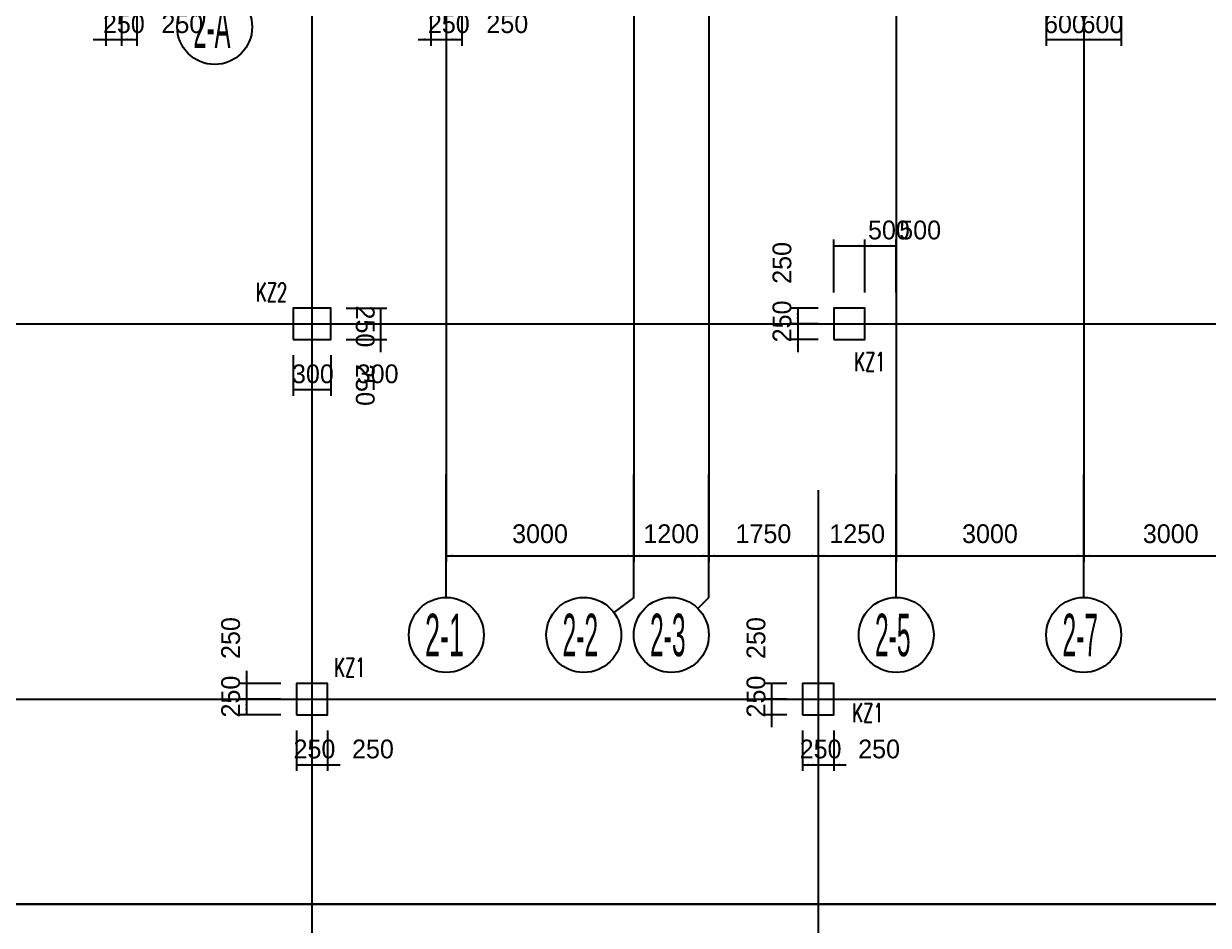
# Model space of a CAD drawing. Extents: x 19107 to 699106, y -67310 to 245688.
# Drawn here: x 534145 to 553102, y 203470 to 217889 of the extents above; entities that cross this region are included whole.
import ezdxf

# ---------------------------------------------------------------- set-up
doc = ezdxf.new("R2010")
doc.units = 0
doc.header["$LTSCALE"] = 100
doc.header["$MEASUREMENT"] = 0
for name, color, linetype in [('DIM', 3, 'Continuous'), ('DOTE', 253, 'Continuous'), ('L-AXIS', 3, 'Continuous'), ('小尺寸', 4, 'Continuous')]:
    doc.layers.add(name, color=color, linetype=linetype)
doc.layers.add('Select Column Frame Position', color=7, linetype='Continuous', lineweight=0)
doc.styles.get("Standard").update_dxf_attribs({"font": 'standard'})
doc.styles.add('汉字', font='汉字')
doc.dimstyles.get("Standard").update_dxf_attribs({"dimtxt": 300, "dimasz": 100, "dimexe": 100, "dimexo": 250, "dimgap": 100, "dimtad": 0, "dimtoh": 1, "dimdec": 0, "dimdsep": 46, "dimcen": 0.09, "dimclrt": 7, "dimadec": 0, "dimazin": 0, "dimtfac": 1, "dimtdec": 4, "dimtofl": 0, "dimtmove": 0, "dimatfit": 3, "dimfxl": 1, "dimtolj": 1, "dimtzin": 0, "dimarcsym": 0})

# ---------------------------------------------------------------- blocks, each defined once
blk = doc.blocks.new('_AXISO')
blk.add_circle((0, 0), 0.5)
blk = doc.blocks.new('*D4583')
at = {"layer": 'L-AXIS', "color": 0, "linetype": 'ByBlock', "lineweight": -2}
for p, q in [((546858, 210429), (546858, 209281)), ((548108, 210429), (548108, 209281)), ((546858, 209381), (548108, 209381))]:
    blk.add_line(p, q, dxfattribs=at)
for points in [[(546858, 209381), (546958, 209398), (546958, 209364)], [(548108, 209381), (548008, 209364), (548008, 209398)]]:
    blk.add_solid(points, dxfattribs=at)
at = {"layer": 'L-AXIS', "color": 7, "linetype": 'Continuous', "lineweight": -2, "insert": (547483, 209731), "char_height": 300, "width": 690, "attachment_point": 5, "style": '汉字'}
blk.add_mtext('1250', dxfattribs=at)
blk = doc.blocks.new('*D2517')
at = {"layer": 'L-AXIS', "color": 0, "linetype": 'ByBlock', "lineweight": -2}
for p, q in [((540908, 210429), (540908, 209281)), ((543908, 210429), (543908, 209281)), ((540908, 209381), (543908, 209381))]:
    blk.add_line(p, q, dxfattribs=at)
for points in [[(540908, 209381), (541008, 209398), (541008, 209364)], [(543908, 209381), (543808, 209364), (543808, 209398)]]:
    blk.add_solid(points, dxfattribs=at)
at = {"layer": 'L-AXIS', "color": 7, "linetype": 'Continuous', "lineweight": -2, "insert": (542408, 209731), "char_height": 300, "width": 780, "attachment_point": 5, "style": '汉字'}
blk.add_mtext('3000', dxfattribs=at)
blk = doc.blocks.new('*D2844')
at = {"layer": 'L-AXIS', "color": 0, "linetype": 'ByBlock', "lineweight": -2}
for p, q in [((545108, 210429), (545108, 209281)), ((546858, 210429), (546858, 209281)), ((545108, 209381), (546858, 209381))]:
    blk.add_line(p, q, dxfattribs=at)
for points in [[(545108, 209381), (545208, 209398), (545208, 209364)], [(546858, 209381), (546758, 209364), (546758, 209398)]]:
    blk.add_solid(points, dxfattribs=at)
at = {"layer": 'L-AXIS', "color": 7, "linetype": 'Continuous', "lineweight": -2, "insert": (545983, 209731), "char_height": 300, "width": 690, "attachment_point": 5, "style": '汉字'}
blk.add_mtext('1750', dxfattribs=at)
blk = doc.blocks.new('*D3180')
at = {"layer": 'L-AXIS', "color": 0, "linetype": 'ByBlock', "lineweight": -2}
for p, q in [((543908, 210429), (543908, 209281)), ((545108, 210429), (545108, 209281)), ((543908, 209381), (545108, 209381))]:
    blk.add_line(p, q, dxfattribs=at)
for points in [[(543908, 209381), (544008, 209398), (544008, 209364)], [(545108, 209381), (545008, 209364), (545008, 209398)]]:
    blk.add_solid(points, dxfattribs=at)
at = {"layer": 'L-AXIS', "color": 7, "linetype": 'Continuous', "lineweight": -2, "insert": (544508, 209731), "char_height": 300, "width": 690, "attachment_point": 5, "style": '汉字'}
blk.add_mtext('1200', dxfattribs=at)
blk = doc.blocks.new('*D3507')
at = {"layer": 'L-AXIS', "color": 0, "linetype": 'ByBlock', "lineweight": -2}
for p, q in [((551108, 210429), (551108, 209281)), ((554108, 210429), (554108, 209281)), ((551108, 209381), (554108, 209381))]:
    blk.add_line(p, q, dxfattribs=at)
for points in [[(551108, 209381), (551208, 209398), (551208, 209364)], [(554108, 209381), (554008, 209364), (554008, 209398)]]:
    blk.add_solid(points, dxfattribs=at)
at = {"layer": 'L-AXIS', "color": 7, "linetype": 'Continuous', "lineweight": -2, "insert": (552501, 209731), "char_height": 300, "width": 780, "attachment_point": 5, "style": '汉字'}
blk.add_mtext('3000', dxfattribs=at)
blk = doc.blocks.new('*D1208')
at = {"layer": 'L-AXIS', "color": 0, "linetype": 'ByBlock', "lineweight": -2}
for p, q in [((548108, 210429), (548108, 209281)), ((551108, 210429), (551108, 209281)), ((548108, 209381), (551108, 209381))]:
    blk.add_line(p, q, dxfattribs=at)
for points in [[(548108, 209381), (548208, 209398), (548208, 209364)], [(551108, 209381), (551008, 209364), (551008, 209398)]]:
    blk.add_solid(points, dxfattribs=at)
at = {"layer": 'L-AXIS', "color": 7, "linetype": 'Continuous', "lineweight": -2, "insert": (549608, 209731), "char_height": 300, "width": 780, "attachment_point": 5, "style": '汉字'}
blk.add_mtext('3000', dxfattribs=at)
blk = doc.blocks.new('*D71')
at = {"layer": '小尺寸', "color": 0, "linetype": 'ByBlock', "lineweight": -2}
for p, q in [((550508, 218187), (550508, 217537)), ((551108, 218187), (551108, 217537)), ((550508, 217637), (551108, 217637))]:
    blk.add_line(p, q, dxfattribs=at)
for points in [[(550508, 217637), (550608, 217654), (550608, 217620)], [(551108, 217637), (551008, 217620), (551008, 217654)]]:
    blk.add_solid(points, dxfattribs=at)
at = {"layer": '小尺寸', "color": 7, "linetype": 'Continuous', "lineweight": -2, "insert": (550808, 217887), "char_height": 300, "width": 556.67, "attachment_point": 5, "style": '汉字'}
blk.add_mtext('600', dxfattribs=at)
blk = doc.blocks.new('*D432')
at = {"layer": '小尺寸', "color": 0, "linetype": 'ByBlock', "lineweight": -2}
for p, q in [((551108, 218187), (551108, 217537)), ((551708, 218187), (551708, 217537)), ((551108, 217637), (551708, 217637))]:
    blk.add_line(p, q, dxfattribs=at)
for points in [[(551108, 217637), (551208, 217654), (551208, 217620)], [(551708, 217637), (551608, 217620), (551608, 217654)]]:
    blk.add_solid(points, dxfattribs=at)
at = {"layer": '小尺寸', "color": 7, "linetype": 'Continuous', "lineweight": -2, "insert": (551408, 217887), "char_height": 300, "width": 556.67, "attachment_point": 5, "style": '汉字'}
blk.add_mtext('600', dxfattribs=at)
blk = doc.blocks.new('*D1849')
at = {"layer": 'DIM', "color": 0, "linetype": 'ByBlock', "lineweight": -2}
for p, q in [((540658, 218188), (540658, 217538)), ((540908, 218188), (540908, 217538)), ((540458, 217638), (541108, 217638))]:
    blk.add_line(p, q, dxfattribs=at)
for points in [[(540658, 217638), (540558, 217621), (540558, 217655)], [(540908, 217638), (541008, 217655), (541008, 217621)]]:
    blk.add_solid(points, dxfattribs=at)
at = {"layer": 'DIM', "color": 7, "linetype": 'Continuous', "lineweight": -2, "insert": (540948, 217888), "char_height": 300, "width": 566.67, "attachment_point": 5, "style": '汉字'}
blk.add_mtext('250', dxfattribs=at)
blk = doc.blocks.new('*D2172')
at = {"layer": 'DIM', "color": 0, "linetype": 'ByBlock', "lineweight": -2}
for p, q in [((540908, 218188), (540908, 217538)), ((541158, 218188), (541158, 217538)), ((540908, 217638), (541158, 217638))]:
    blk.add_line(p, q, dxfattribs=at)
for points in [[(540908, 217638), (541008, 217655), (541008, 217621)], [(541158, 217638), (541058, 217621), (541058, 217655)]]:
    blk.add_solid(points, dxfattribs=at)
at = {"layer": 'DIM', "color": 7, "linetype": 'Continuous', "lineweight": -2, "insert": (541884, 217888), "char_height": 300, "width": 566.67, "attachment_point": 5, "style": '汉字'}
blk.add_mtext('250', dxfattribs=at)
blk = doc.blocks.new('*D4392')
at = {"layer": 'DIM', "color": 0, "linetype": 'ByBlock', "lineweight": -2}
for p, q in [((547108, 213588), (547108, 214438)), ((547608, 213588), (547608, 214438)), ((547108, 214338), (547608, 214338))]:
    blk.add_line(p, q, dxfattribs=at)
for points in [[(547108, 214338), (547208, 214355), (547208, 214321)], [(547608, 214338), (547508, 214321), (547508, 214355)]]:
    blk.add_solid(points, dxfattribs=at)
at = {"layer": 'DIM', "color": 7, "linetype": 'Continuous', "lineweight": -2, "insert": (547991, 214588), "char_height": 300, "width": 566.67, "attachment_point": 5, "style": '汉字'}
blk.add_mtext('500', dxfattribs=at)
blk = doc.blocks.new('*D2081')
at = {"layer": 'DIM', "color": 0, "linetype": 'ByBlock', "lineweight": -2}
for p, q in [((546858, 213338), (546431, 213338)), ((546531, 213338), (546531, 213088)), ((546858, 213088), (546431, 213088))]:
    blk.add_line(p, q, dxfattribs=at)
for points in [[(546531, 213338), (546548, 213238), (546514, 213238)], [(546531, 213088), (546514, 213188), (546548, 213188)]]:
    blk.add_solid(points, dxfattribs=at)
at = {"layer": 'DIM', "color": 7, "linetype": 'Continuous', "lineweight": -2, "insert": (546281, 214064), "char_height": 300, "width": 566.67, "attachment_point": 5, "rotation": 90, "style": '汉字'}
blk.add_mtext('250', dxfattribs=at)
blk = doc.blocks.new('*D2410')
at = {"layer": 'DIM', "color": 0, "linetype": 'ByBlock', "lineweight": -2}
for p, q in [((546531, 213288), (546531, 212638)), ((546858, 213088), (546431, 213088)), ((546858, 212838), (546431, 212838))]:
    blk.add_line(p, q, dxfattribs=at)
for points in [[(546531, 213088), (546514, 213188), (546548, 213188)], [(546531, 212838), (546548, 212738), (546514, 212738)]]:
    blk.add_solid(points, dxfattribs=at)
at = {"layer": 'DIM', "color": 7, "linetype": 'Continuous', "lineweight": -2, "insert": (546281, 213128), "char_height": 300, "width": 566.67, "attachment_point": 5, "rotation": 90, "style": '汉字'}
blk.add_mtext('250', dxfattribs=at)
blk = doc.blocks.new('*D4258')
at = {"layer": 'DIM', "color": 0, "linetype": 'ByBlock', "lineweight": -2}
for p, q in [((535458, 218188), (535458, 217538)), ((535708, 218188), (535708, 217538)), ((535258, 217638), (535908, 217638))]:
    blk.add_line(p, q, dxfattribs=at)
for points in [[(535458, 217638), (535358, 217621), (535358, 217655)], [(535708, 217638), (535808, 217655), (535808, 217621)]]:
    blk.add_solid(points, dxfattribs=at)
at = {"layer": 'DIM', "color": 7, "linetype": 'Continuous', "lineweight": -2, "insert": (535748, 217888), "char_height": 300, "width": 566.67, "attachment_point": 5, "style": '汉字'}
blk.add_mtext('250', dxfattribs=at)
blk = doc.blocks.new('*D4580')
at = {"layer": 'DIM', "color": 0, "linetype": 'ByBlock', "lineweight": -2}
for p, q in [((535708, 218188), (535708, 217538)), ((535958, 218188), (535958, 217538)), ((535708, 217638), (535958, 217638))]:
    blk.add_line(p, q, dxfattribs=at)
for points in [[(535708, 217638), (535808, 217655), (535808, 217621)], [(535958, 217638), (535858, 217621), (535858, 217655)]]:
    blk.add_solid(points, dxfattribs=at)
at = {"layer": 'DIM', "color": 7, "linetype": 'Continuous', "lineweight": -2, "insert": (536684, 217888), "char_height": 300, "width": 566.67, "attachment_point": 5, "style": '汉字'}
blk.add_mtext('250', dxfattribs=at)
blk = doc.blocks.new('*D1057')
at = {"layer": 'DIM', "color": 0, "linetype": 'ByBlock', "lineweight": -2}
for p, q in [((538458, 212588), (538458, 211938)), ((538758, 212588), (538758, 211938)), ((538458, 212038), (538758, 212038))]:
    blk.add_line(p, q, dxfattribs=at)
for points in [[(538458, 212038), (538558, 212055), (538558, 212021)], [(538758, 212038), (538658, 212021), (538658, 212055)]]:
    blk.add_solid(points, dxfattribs=at)
at = {"layer": 'DIM', "color": 7, "linetype": 'Continuous', "lineweight": -2, "insert": (538773, 212288), "char_height": 300, "width": 566.67, "attachment_point": 5, "style": '汉字'}
blk.add_mtext('300', dxfattribs=at)
blk = doc.blocks.new('*D1418')
at = {"layer": 'DIM', "color": 0, "linetype": 'ByBlock', "lineweight": -2}
for p, q in [((538758, 212588), (538758, 211938)), ((539058, 212588), (539058, 211938)), ((538758, 212038), (539058, 212038))]:
    blk.add_line(p, q, dxfattribs=at)
for points in [[(538758, 212038), (538858, 212055), (538858, 212021)], [(539058, 212038), (538958, 212021), (538958, 212055)]]:
    blk.add_solid(points, dxfattribs=at)
at = {"layer": 'DIM', "color": 7, "linetype": 'Continuous', "lineweight": -2, "insert": (539809, 212288), "char_height": 300, "width": 566.67, "attachment_point": 5, "style": '汉字'}
blk.add_mtext('300', dxfattribs=at)
blk = doc.blocks.new('*D1740')
at = {"layer": 'DIM', "color": 0, "linetype": 'ByBlock', "lineweight": -2}
for p, q in [((539858, 212638), (539858, 213288)), ((539308, 213088), (539958, 213088)), ((539308, 212838), (539958, 212838))]:
    blk.add_line(p, q, dxfattribs=at)
for points in [[(539858, 213088), (539841, 213188), (539875, 213188)], [(539858, 212838), (539875, 212738), (539841, 212738)]]:
    blk.add_solid(points, dxfattribs=at)
at = {"layer": 'DIM', "color": 7, "linetype": 'Continuous', "lineweight": -2, "insert": (539608, 212112), "char_height": 300, "width": 566.67, "attachment_point": 5, "rotation": 270, "style": '汉字'}
blk.add_mtext('250', dxfattribs=at)
blk = doc.blocks.new('*D2097')
at = {"layer": 'DIM', "color": 0, "linetype": 'ByBlock', "lineweight": -2}
for p, q in [((539308, 213338), (539958, 213338)), ((539858, 213088), (539858, 213338)), ((539308, 213088), (539958, 213088))]:
    blk.add_line(p, q, dxfattribs=at)
for points in [[(539858, 213338), (539875, 213238), (539841, 213238)], [(539858, 213088), (539841, 213188), (539875, 213188)]]:
    blk.add_solid(points, dxfattribs=at)
at = {"layer": 'DIM', "color": 7, "linetype": 'Continuous', "lineweight": -2, "insert": (539608, 213048), "char_height": 300, "width": 566.67, "attachment_point": 5, "rotation": 270, "style": '汉字'}
blk.add_mtext('250', dxfattribs=at)
blk = doc.blocks.new('*D2979')
at = {"layer": 'DIM', "color": 0, "linetype": 'ByBlock', "lineweight": -2}
for p, q in [((537708, 207538), (537708, 206888)), ((538258, 207338), (537608, 207338)), ((538258, 207088), (537608, 207088))]:
    blk.add_line(p, q, dxfattribs=at)
for points in [[(537708, 207338), (537691, 207438), (537725, 207438)], [(537708, 207088), (537725, 206988), (537691, 206988)]]:
    blk.add_solid(points, dxfattribs=at)
at = {"layer": 'DIM', "color": 7, "linetype": 'Continuous', "lineweight": -2, "insert": (537458, 208064), "char_height": 300, "width": 566.67, "attachment_point": 5, "rotation": 90, "style": '汉字'}
blk.add_mtext('250', dxfattribs=at)
blk = doc.blocks.new('*D3295')
at = {"layer": 'DIM', "color": 0, "linetype": 'ByBlock', "lineweight": -2}
for p, q in [((538258, 207088), (537608, 207088)), ((537708, 207088), (537708, 206838)), ((538258, 206838), (537608, 206838))]:
    blk.add_line(p, q, dxfattribs=at)
for points in [[(537708, 207088), (537725, 206988), (537691, 206988)], [(537708, 206838), (537691, 206938), (537725, 206938)]]:
    blk.add_solid(points, dxfattribs=at)
at = {"layer": 'DIM', "color": 7, "linetype": 'Continuous', "lineweight": -2, "insert": (537458, 207128), "char_height": 300, "width": 566.67, "attachment_point": 5, "rotation": 90, "style": '汉字'}
blk.add_mtext('250', dxfattribs=at)
blk = doc.blocks.new('*D3328')
at = {"layer": 'DIM', "color": 0, "linetype": 'ByBlock', "lineweight": -2}
for p, q in [((538508, 206588), (538508, 205938)), ((538758, 206588), (538758, 205938)), ((538508, 206038), (538758, 206038))]:
    blk.add_line(p, q, dxfattribs=at)
for points in [[(538508, 206038), (538608, 206055), (538608, 206021)], [(538758, 206038), (538658, 206021), (538658, 206055)]]:
    blk.add_solid(points, dxfattribs=at)
at = {"layer": 'DIM', "color": 7, "linetype": 'Continuous', "lineweight": -2, "insert": (538798, 206288), "char_height": 300, "width": 566.67, "attachment_point": 5, "style": '汉字'}
blk.add_mtext('250', dxfattribs=at)
blk = doc.blocks.new('*D933')
at = {"layer": 'DIM', "color": 0, "linetype": 'ByBlock', "lineweight": -2}
for p, q in [((538758, 206588), (538758, 205938)), ((539008, 206588), (539008, 205938)), ((538558, 206038), (539208, 206038))]:
    blk.add_line(p, q, dxfattribs=at)
for points in [[(538758, 206038), (538658, 206021), (538658, 206055)], [(539008, 206038), (539108, 206055), (539108, 206021)]]:
    blk.add_solid(points, dxfattribs=at)
at = {"layer": 'DIM', "color": 7, "linetype": 'Continuous', "lineweight": -2, "insert": (539734, 206288), "char_height": 300, "width": 566.67, "attachment_point": 5, "style": '汉字'}
blk.add_mtext('250', dxfattribs=at)
blk = doc.blocks.new('*D1302')
at = {"layer": 'DIM', "color": 0, "linetype": 'ByBlock', "lineweight": -2}
for p, q in [((546608, 206588), (546608, 205938)), ((546858, 206588), (546858, 205938)), ((546608, 206038), (546858, 206038))]:
    blk.add_line(p, q, dxfattribs=at)
for points in [[(546608, 206038), (546708, 206055), (546708, 206021)], [(546858, 206038), (546758, 206021), (546758, 206055)]]:
    blk.add_solid(points, dxfattribs=at)
at = {"layer": 'DIM', "color": 7, "linetype": 'Continuous', "lineweight": -2, "insert": (546898, 206288), "char_height": 300, "width": 566.67, "attachment_point": 5, "style": '汉字'}
blk.add_mtext('250', dxfattribs=at)
blk = doc.blocks.new('*D1614')
at = {"layer": 'DIM', "color": 0, "linetype": 'ByBlock', "lineweight": -2}
for p, q in [((546858, 206588), (546858, 205938)), ((547108, 206588), (547108, 205938)), ((546658, 206038), (547308, 206038))]:
    blk.add_line(p, q, dxfattribs=at)
for points in [[(546858, 206038), (546758, 206021), (546758, 206055)], [(547108, 206038), (547208, 206055), (547208, 206021)]]:
    blk.add_solid(points, dxfattribs=at)
at = {"layer": 'DIM', "color": 7, "linetype": 'Continuous', "lineweight": -2, "insert": (547834, 206288), "char_height": 300, "width": 566.67, "attachment_point": 5, "style": '汉字'}
blk.add_mtext('250', dxfattribs=at)
blk = doc.blocks.new('*D1986')
at = {"layer": 'DIM', "color": 0, "linetype": 'ByBlock', "lineweight": -2}
for p, q in [((546115, 206638), (546115, 207288)), ((546358, 207088), (546015, 207088)), ((546358, 206838), (546015, 206838))]:
    blk.add_line(p, q, dxfattribs=at)
for points in [[(546115, 207088), (546099, 207188), (546132, 207188)], [(546115, 206838), (546132, 206738), (546099, 206738)]]:
    blk.add_solid(points, dxfattribs=at)
at = {"layer": 'DIM', "color": 7, "linetype": 'Continuous', "lineweight": -2, "insert": (545865, 207128), "char_height": 300, "width": 566.67, "attachment_point": 5, "rotation": 90, "style": '汉字'}
blk.add_mtext('250', dxfattribs=at)
blk = doc.blocks.new('*D4961')
at = {"layer": 'DIM', "color": 0, "linetype": 'ByBlock', "lineweight": -2}
for p, q in [((546358, 207338), (546015, 207338)), ((546115, 207088), (546115, 207338)), ((546358, 207088), (546015, 207088))]:
    blk.add_line(p, q, dxfattribs=at)
for points in [[(546115, 207338), (546132, 207238), (546099, 207238)], [(546115, 207088), (546099, 207188), (546132, 207188)]]:
    blk.add_solid(points, dxfattribs=at)
at = {"layer": 'DIM', "color": 7, "linetype": 'Continuous', "lineweight": -2, "insert": (545865, 208064), "char_height": 300, "width": 566.67, "attachment_point": 5, "rotation": 90, "style": '汉字'}
blk.add_mtext('250', dxfattribs=at)
blk = doc.blocks.new('*D4084')
at = {"layer": 'DIM', "color": 0, "linetype": 'ByBlock', "lineweight": -2}
for p, q in [((547608, 213588), (547608, 214438)), ((548108, 213588), (548108, 214438)), ((547608, 214338), (548108, 214338))]:
    blk.add_line(p, q, dxfattribs=at)
for points in [[(547608, 214338), (547708, 214355), (547708, 214321)], [(548108, 214338), (548008, 214321), (548008, 214355)]]:
    blk.add_solid(points, dxfattribs=at)
at = {"layer": 'DIM', "color": 7, "linetype": 'Continuous', "lineweight": -2, "insert": (548491, 214588), "char_height": 300, "width": 566.67, "attachment_point": 5, "style": '汉字'}
blk.add_mtext('500', dxfattribs=at)
blk = doc.blocks.new('后浇带现场')
at = {"color": 6, "lineweight": 30}
blk.add_lwpolyline([(715456, 762040), (715456, 738130), (710856, 738130), (710856, 730849), (774707, 730849), (774707, 772730)], dxfattribs=at)

msp = doc.modelspace()

# ---------------------------------------------------------------- linework, layer by layer
at = {"layer": 'DOTE'}
for p, q in [((538758.1, 238913.1), (538758.1, 94087.9)), ((540908.1, 234260.7), (540908.1, 210429.3)), ((543908.1, 227437.9), (543908.1, 210429.3)), ((551108.1, 227437.9), (551108.1, 210429.3)), ((545108.1, 223037.9), (545108.1, 210429.3)), ((548108.1, 223037.9), (548108.1, 210429.3)), ((488717.2, 213087.9), (664518.6, 213087.9)), ((546858.1, 210429.3), (546858.1, 94087.9)), ((488958, 207087.9), (664518.6, 207087.9))]:
    msp.add_line(p, q, dxfattribs=at)
at = {"layer": 'L-AXIS'}
for p, q in [((540908.1, 208713.7), (540908.1, 210679.3)), ((543908.1, 208713.7), (543908.1, 210679.3)), ((545108.1, 208713.7), (545108.1, 210679.3)), ((548108.1, 208713.7), (548108.1, 210679.3)), ((551108.1, 208713.7), (551108.1, 210679.3)), ((543908.1, 208713.7), (543588.1, 208473.7)), ((545108.1, 208713.7), (544932.3, 208538))]:
    msp.add_line(p, q, dxfattribs=at)
at = {"layer": 'Select Column Frame Position', "color": 7, "linetype": 'Continuous', "lineweight": -3}
for points in [[(538458.1, 212837.9), (539058.1, 212837.9), (539058.1, 213337.9), (538458.1, 213337.9), (538458.1, 212837.9)], [(547108.1, 212837.9), (547608.1, 212837.9), (547608.1, 213337.9), (547108.1, 213337.9), (547108.1, 212837.9)], [(538508.1, 206837.9), (539008.1, 206837.9), (539008.1, 207337.9), (538508.1, 207337.9), (538508.1, 206837.9)], [(546608.1, 206837.9), (547108.1, 206837.9), (547108.1, 207337.9), (546608.1, 207337.9), (546608.1, 206837.9)]]:
    msp.add_lwpolyline(points, dxfattribs=at)

# ---------------------------------------------------------------- block references
at = {"color": 3, "lineweight": 30}
msp.add_blockref('后浇带现场', (-182998.7, -527042.1), dxfattribs=at)
at = {"layer": 'L-AXIS'}
ref = msp.add_blockref('_AXISO', (537200.8, 217837.9), dxfattribs=dict(at, xscale=1199.999999999997, yscale=1200, rotation=359.9996457873818))
ref.add_attrib('A', '2-A', (536861.4, 217498.5), dxfattribs={"height": 678.82, "style": '汉字', "width": 0.419355})
ref = msp.add_blockref('_AXISO', (540908.1, 208113.7), dxfattribs=dict(at, xscale=1199.999999999997, yscale=1200, rotation=359.9996457873818))
ref.add_attrib('A', '2-1', (540568.7, 207774.3), dxfattribs={"height": 678.82, "style": '汉字', "width": 0.472727})
ref = msp.add_blockref('_AXISO', (543108.1, 208113.7), dxfattribs=dict(at, xscale=1199.999999999997, yscale=1200, rotation=359.9996457873818))
ref.add_attrib('A', '2-2', (542768.7, 207774.3), dxfattribs={"height": 678.82, "style": '汉字', "width": 0.433333})
ref = msp.add_blockref('_AXISO', (544508.1, 208113.7), dxfattribs=dict(at, xscale=1199.999999999997, yscale=1200, rotation=359.9996457873818))
ref.add_attrib('A', '2-3', (544168.7, 207774.3), dxfattribs={"height": 678.82, "style": '汉字', "width": 0.433333})
ref = msp.add_blockref('_AXISO', (548108.1, 208113.7), dxfattribs=dict(at, xscale=1199.999999999997, yscale=1200, rotation=359.9996457873818))
ref.add_attrib('A', '2-5', (547768.7, 207774.3), dxfattribs={"height": 678.82, "style": '汉字', "width": 0.433333})
ref = msp.add_blockref('_AXISO', (551108.1, 208113.7), dxfattribs=dict(at, xscale=1199.999999999997, yscale=1200, rotation=359.9996457873818))
ref.add_attrib('A', '2-7', (550768.7, 207774.3), dxfattribs={"height": 678.82, "style": '汉字', "width": 0.433333})

# ---------------------------------------------------------------- texts
at = {"color": 200, "linetype": 'Continuous', "lineweight": -3, "width": 0.7}
for s, p in [('KZ2', (537861.2, 213444)), ('KZ1', (547435.6, 212332.8)), ('KZ1', (539114.1, 207444)), ('KZ1', (547404.4, 206716.7))]:
    msp.add_text(s, height=300, dxfattribs=at).set_placement(p)

# ---------------------------------------------------------------- dimensions: what is measured, and where the dimension line sits
at = {"layer": 'DIM', "color": 200}
for p1, p2, distance, picture, middle in [((535458.1, 218437.9), (535708.1, 218437.9), -800, '*D4258', (535240, 217887.9)), ((535708.1, 218437.9), (535958.1, 218437.9), -800, '*D4580', (536176.1, 217887.9)), ((540658.1, 218437.9), (540908.1, 218437.9), -800, '*D1849', (540440, 217887.9)), ((540908.1, 218437.9), (541158.1, 218437.9), -800, '*D2172', (541376.1, 217887.9)), ((539058.1, 213087.9), (539058.1, 213337.9), -800, '*D2097', (539608.1, 213556)), ((539058.1, 212837.9), (539058.1, 213087.9), -800, '*D1740', (539608.1, 212619.9)), ((538458.1, 212837.9), (538758.1, 212837.9), -800, '*D1057', (538240, 212287.9)), ((538758.1, 212837.9), (539058.1, 212837.9), -800, '*D1418', (539276.1, 212287.9)), ((538508.1, 207337.9), (538508.1, 207087.9), -800, '*D2979', (537458.1, 207556)), ((546608.1, 207087.9), (546608.1, 207337.9), 492.6, '*D4961', (545865.4, 207556)), ((538508.1, 207087.9), (538508.1, 206837.9), -800, '*D3295', (537458.1, 206619.9)), ((546608.1, 206837.9), (546608.1, 207087.9), 492.6, '*D1986', (545865.4, 206619.9)), ((538508.1, 206837.9), (538758.1, 206837.9), -800, '*D3328', (538290, 206287.9)), ((538758.1, 206837.9), (539008.1, 206837.9), -800, '*D933', (539226.1, 206287.9)), ((546608.1, 206837.9), (546858.1, 206837.9), -800, '*D1302', (546390, 206287.9)), ((546858.1, 206837.9), (547108.1, 206837.9), -800, '*D1614', (547326.1, 206287.9))]:
    dim = msp.add_aligned_dim(p1=p1, p2=p2, distance=distance, dimstyle='Standard', dxfattribs=at)
    dim.commit()
    dim.dimension.update_dxf_attribs({"geometry": picture, "text_midpoint": middle})
for base, p1, p2, picture, middle in [((547608.1, 214337.9), (547108.1, 213337.9), (547608.1, 213337.9), '*D4392', (547358.1, 214587.9)), ((548108.1, 214337.9), (547608.1, 213337.9), (548108.1, 213337.9), '*D4084', (547858.1, 214587.9))]:
    dim = msp.add_linear_dim(base=base, p1=p1, p2=p2, dimstyle='Standard', dxfattribs=at)
    dim.commit()
    dim.dimension.update_dxf_attribs({"geometry": picture, "text_midpoint": middle})
for base, p1, p2, picture, middle in [((546531.1, 213087.9), (547108.1, 213337.9), (547108.1, 213087.9), '*D2081', (546281.1, 213556)), ((546531.1, 212837.9), (547108.1, 213087.9), (547108.1, 212837.9), '*D2410', (546281.1, 212619.9))]:
    dim = msp.add_linear_dim(base=base, p1=p1, p2=p2, angle=270, dimstyle='Standard', dxfattribs=at)
    dim.commit()
    dim.dimension.update_dxf_attribs({"geometry": picture, "text_midpoint": middle})
at = {"layer": 'L-AXIS'}
for base, p1, p2, picture, middle in [((543908.1, 209380.9), (540908.1, 210679.3), (543908.1, 210679.3), '*D2517', (542408.1, 209730.9)), ((545108.1, 209380.9), (543908.1, 210679.3), (545108.1, 210679.3), '*D3180', (544508.1, 209730.9)), ((546858.1, 209380.9), (545108.1, 210679.3), (546858.1, 210679.3), '*D2844', (545983.1, 209730.9)), ((548108.1, 209380.9), (546858.1, 210679.3), (548108.1, 210679.3), '*D4583', (547483.1, 209730.9)), ((551108.1, 209380.9), (548108.1, 210679.3), (551108.1, 210679.3), '*D1208', (549608.1, 209730.9)), ((554108.1, 209380.9), (551108.1, 210679.3), (554108.1, 210679.3), '*D3507', (552501.3, 209730.9))]:
    dim = msp.add_linear_dim(base=base, p1=p1, p2=p2, dimstyle='Standard', dxfattribs=at)
    dim.commit()
    dim.dimension.update_dxf_attribs({"geometry": picture, "text_midpoint": middle})
at = {"layer": '小尺寸'}
for p1, p2, picture, middle in [((550508.1, 218436.9), (551108.1, 218436.9), '*D71', (550808.1, 217886.9)), ((551108.1, 218436.9), (551708.1, 218436.9), '*D432', (551408.1, 217886.9))]:
    dim = msp.add_aligned_dim(p1=p1, p2=p2, distance=-800, dimstyle='Standard', dxfattribs=at)
    dim.commit()
    dim.dimension.update_dxf_attribs({"geometry": picture, "text_midpoint": middle})

doc.saveas('drawing.dxf')
